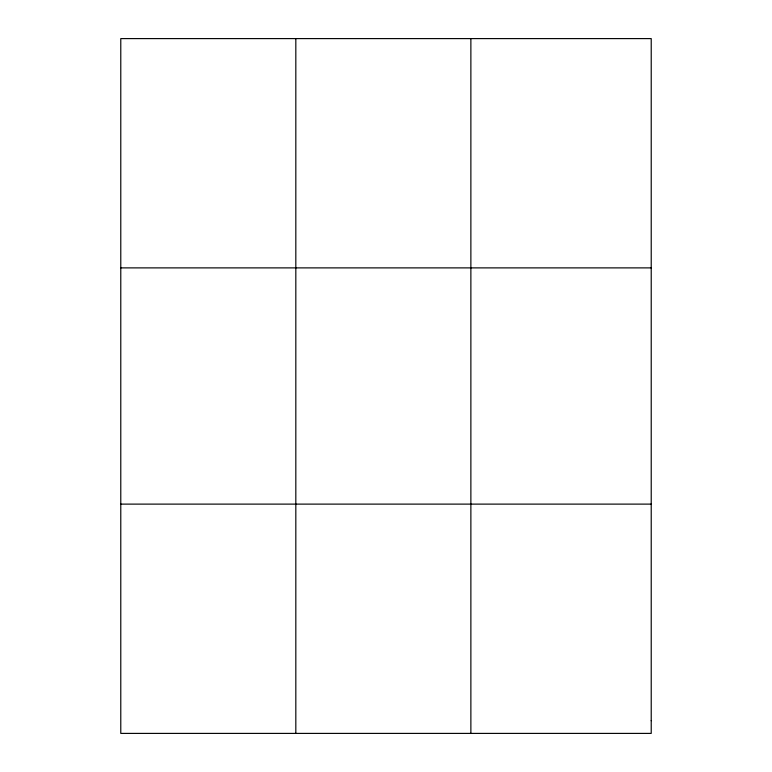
<?xml version="1.0" encoding="UTF-8"?>
<svg xmlns="http://www.w3.org/2000/svg" width="772" height="772" viewBox="0 0 772 772"><rect width="100%" height="100%" fill="white"/><g stroke="black" fill="none" stroke-linecap="round" stroke-linejoin="round"><path stroke-width="1.16" d="M295.821 38.6L295.821 733.4M470.872 38.6L470.872 733.4M120.779 267.884L651.221 267.884M120.779 504.116L651.221 504.116M651.221 720.662L651.221 733.4L120.779 733.4L120.779 38.6L651.221 38.6L651.221 720.662"/></g></svg>
